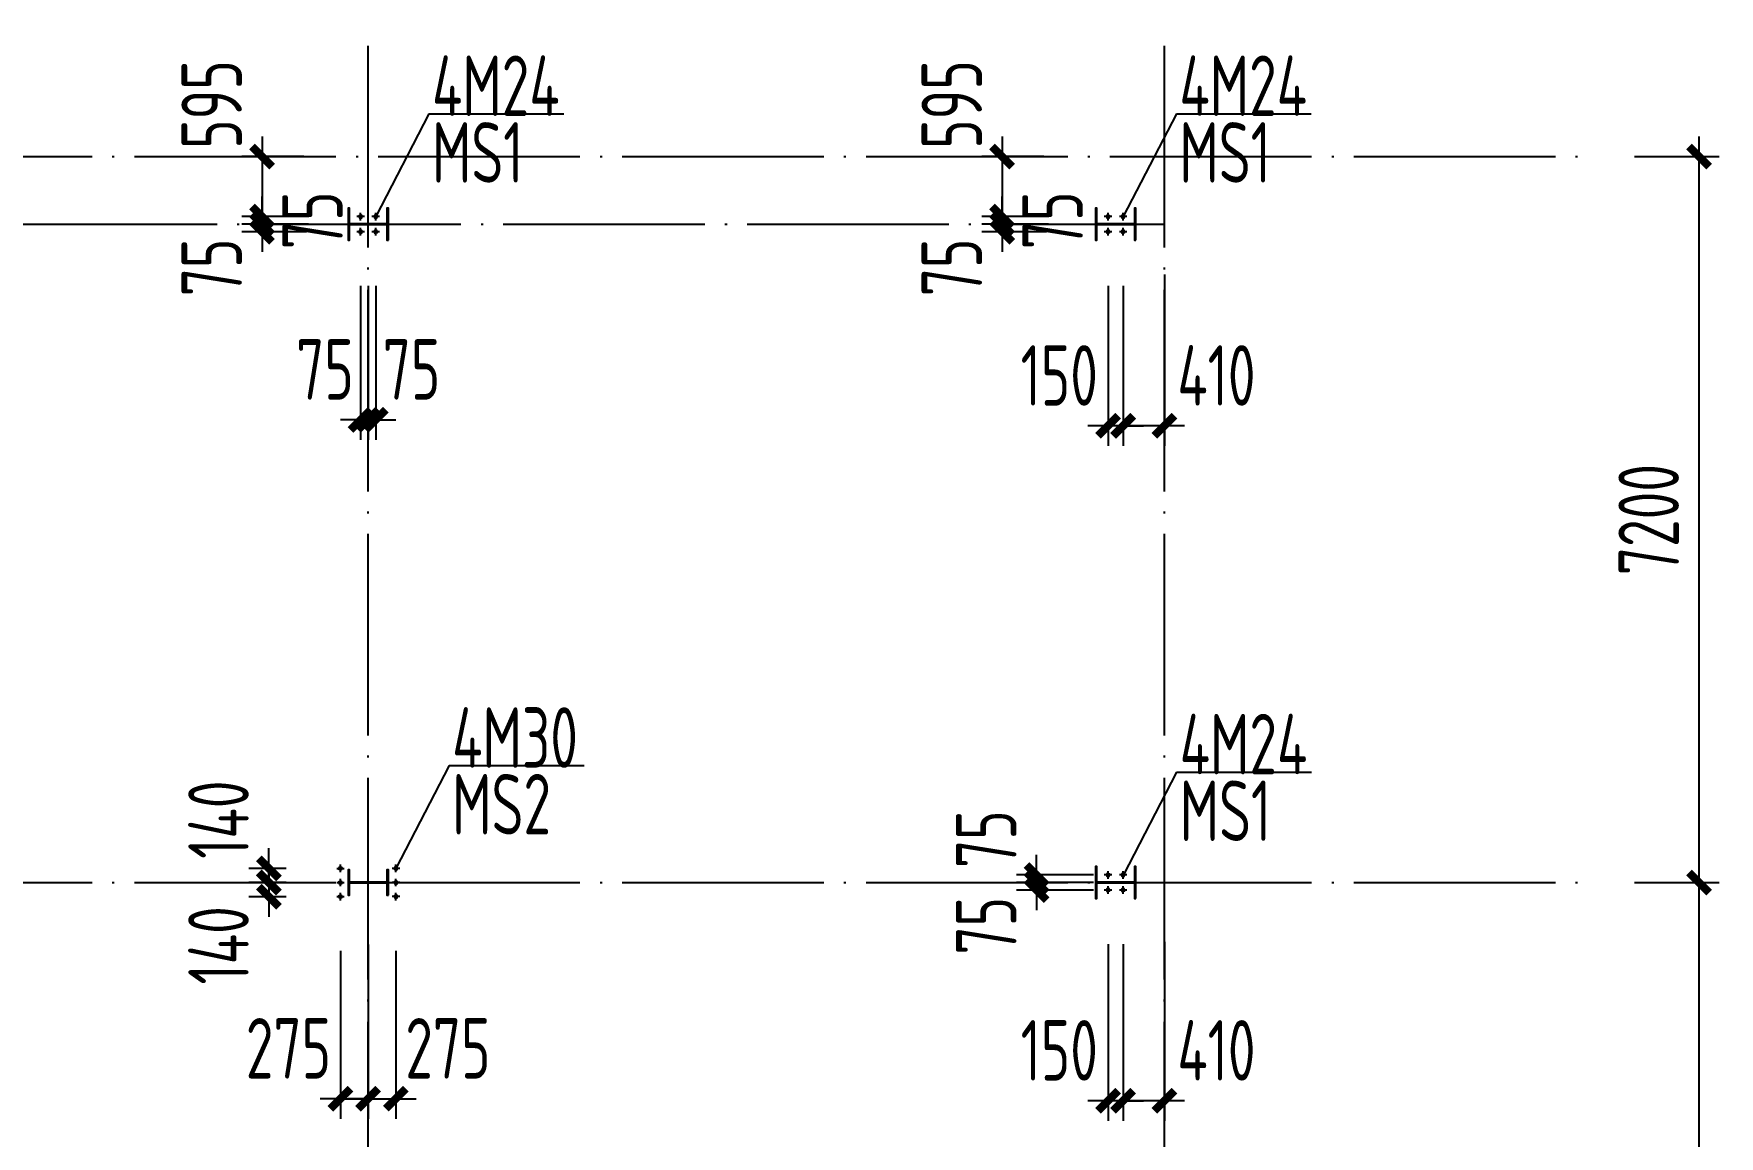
# Model space of a CAD drawing. Extents: x -32169 to 443031, y -120117 to 204739.
# Drawn here: x 78087 to 94810, y 4320 to 15256 of the extents above; entities that cross this region are included whole.
import ezdxf

# ---------------------------------------------------------------- set-up
doc = ezdxf.new("R2010")
doc.units = 0
doc.header["$LTSCALE"] = 1000
doc.linetypes.add('DOTE', pattern=[2.42, 2, -0.2, 0.02, -0.2])
doc.layers.get('0').update_dxf_attribs({"linetype": 'CONTINUOUS'})
doc.layers.get('Defpoints').update_dxf_attribs({"linetype": 'CONTINUOUS'})
for name, color, linetype in [('_TCH_KEY', 7, 'CONTINUOUS'), ('DIM', 3, 'CONTINUOUS'), ('DOTE', 1, 'CONTINUOUS'), ('HATCH', 252, 'CONTINUOUS'), ('PUB_TEXT', 7, 'CONTINUOUS'), ('端板', 7, 'CONTINUOUS'), ('钢柱', 2, 'CONTINUOUS')]:
    doc.layers.add(name, color=color, linetype=linetype)
doc.styles.add('TSSD_Dimension', font='Tssdeng.shx', dxfattribs={"width": 0.7, "bigfont": 'hztxt.shx'})
doc.styles.add('TSSD_Rein', font='Tssdeng.shx', dxfattribs={"width": 0.7, "bigfont": 'hztxt.shx'})
doc.dimstyles.new('TSSD_200_200', dxfattribs={"dimtxt": 600, "dimasz": 200, "dimexe": 200, "dimexo": 500, "dimgap": 200, "dimtad": 1, "dimdec": 0, "dimzin": 0, "dimdsep": 46, "dimtxsty": 'TSSD_Dimension', "dimblk": 'ARCHTICK', "dimblk1": 'ARCHTICK', "dimblk2": 'ARCHTICK', "dimcen": 0, "dimdle": 200, "dimclrt": 7, "dimadec": 0, "dimazin": 0, "dimtfac": 1, "dimtdec": 0, "dimtix": 1, "dimtmove": 2, "dimatfit": 3, "dimfxl": 1, "dimtolj": 1, "dimtzin": 0, "dimarcsym": 0})

# ---------------------------------------------------------------- blocks, each defined once
blk = doc.blocks.new('A$C686C7D4D')
at = {"layer": 'HATCH'}
for p, q in [((-150, 0), (150, 0)), ((0, -150), (0, 150))]:
    blk.add_line(p, q, dxfattribs=at)
at = {"layer": '端板'}
blk.add_circle((0, 0), 65, dxfattribs=at)
blk = doc.blocks.new('_ArchTick')
at = {"color": 0, "linetype": 'ByBlock', "const_width": 0.4}
blk.add_lwpolyline([(-0.5, -0.5), (0.5, 0.5)], dxfattribs=at)
blk = doc.blocks.new('*D92')
at = {"layer": 'Defpoints', "color": 0}
for p in [(81093, 6977), (80420, 6837), (81093, 6837)]:
    blk.add_point(p, dxfattribs=at)
at = {"layer": 'DIM', "color": 0, "lineweight": -2}
for p, q in [((80420, 6977), (80420, 7177)), ((80593, 6977), (80220, 6977)), ((80420, 6977), (80420, 6837)), ((80593, 6837), (80220, 6837)), ((80420, 6837), (80420, 6637))]:
    blk.add_line(p, q, dxfattribs=at)
at = {"layer": 'DIM', "color": 0, "lineweight": -2, "xscale": 200, "yscale": 200, "zscale": 200}
for p, rotation in [((80420, 6977), 270), ((80420, 6837), 90)]:
    blk.add_blockref('_ArchTick', p, dxfattribs=dict(at, rotation=rotation))
at = {"layer": 'DIM', "color": 7, "insert": (79920, 7461), "char_height": 600, "attachment_point": 5, "rotation": 90, "style": 'TSSD_Dimension'}
blk.add_mtext('\\A1;140', dxfattribs=at)
blk = doc.blocks.new('*D93')
at = {"layer": 'Defpoints', "color": 0}
for p in [(80420, 6697), (81093, 6837), (81093, 6697)]:
    blk.add_point(p, dxfattribs=at)
at = {"layer": 'DIM', "color": 0, "lineweight": -2}
for p, q in [((80420, 6837), (80420, 7037)), ((80593, 6837), (80220, 6837)), ((80593, 6697), (80220, 6697)), ((80420, 6837), (80420, 6697)), ((80420, 6697), (80420, 6497))]:
    blk.add_line(p, q, dxfattribs=at)
at = {"layer": 'DIM', "color": 0, "lineweight": -2, "xscale": 200, "yscale": 200, "zscale": 200}
for p, rotation in [((80420, 6837), 270), ((80420, 6697), 90)]:
    blk.add_blockref('_ArchTick', p, dxfattribs=dict(at, rotation=rotation))
at = {"layer": 'DIM', "color": 7, "insert": (79920, 6214), "char_height": 600, "attachment_point": 5, "rotation": 90, "style": 'TSSD_Dimension'}
blk.add_mtext('\\A1;140', dxfattribs=at)
blk = doc.blocks.new('*D90')
at = {"layer": 'Defpoints', "color": 0}
for p in [(81405, 6722), (81130, 6660), (81405, 4693)]:
    blk.add_point(p, dxfattribs=at)
at = {"layer": 'DIM', "color": 0, "lineweight": -2}
for p, q in [((81405, 6222), (81405, 4493)), ((81130, 6160), (81130, 4493)), ((81130, 4693), (80930, 4693)), ((81130, 4693), (81405, 4693)), ((81405, 4693), (81605, 4693))]:
    blk.add_line(p, q, dxfattribs=at)
at = {"layer": 'DIM', "color": 0, "lineweight": -2, "xscale": 200, "yscale": 200, "zscale": 200}
blk.add_blockref('_ArchTick', (81130, 4693), dxfattribs=at)
at = {"layer": 'DIM', "color": 0, "lineweight": -2, "xscale": 200, "yscale": 200, "zscale": 200, "rotation": 180}
blk.add_blockref('_ArchTick', (81405, 4693), dxfattribs=at)
at = {"layer": 'DIM', "color": 7, "insert": (80614, 5193), "char_height": 600, "attachment_point": 5, "style": 'TSSD_Dimension'}
blk.add_mtext('\\A1;275', dxfattribs=at)
blk = doc.blocks.new('*D91')
at = {"layer": 'Defpoints', "color": 0}
for p in [(81405, 6722), (81680, 6660), (81680, 4693)]:
    blk.add_point(p, dxfattribs=at)
at = {"layer": 'DIM', "color": 0, "lineweight": -2}
for p, q in [((81405, 6222), (81405, 4493)), ((81680, 6160), (81680, 4493)), ((81405, 4693), (81205, 4693)), ((81405, 4693), (81680, 4693)), ((81680, 4693), (81880, 4693))]:
    blk.add_line(p, q, dxfattribs=at)
at = {"layer": 'DIM', "color": 0, "lineweight": -2, "xscale": 200, "yscale": 200, "zscale": 200}
blk.add_blockref('_ArchTick', (81405, 4693), dxfattribs=at)
at = {"layer": 'DIM', "color": 0, "lineweight": -2, "xscale": 200, "yscale": 200, "zscale": 200, "rotation": 180}
blk.add_blockref('_ArchTick', (81680, 4693), dxfattribs=at)
at = {"layer": 'DIM', "color": 7, "insert": (82196, 5193), "char_height": 600, "attachment_point": 5, "style": 'TSSD_Dimension'}
blk.add_mtext('\\A1;275', dxfattribs=at)
blk = doc.blocks.new('*D220')
at = {"layer": 'Defpoints', "color": 0}
for p in [(81267, 14037), (80352, 13442), (81293, 13442)]:
    blk.add_point(p, dxfattribs=at)
at = {"layer": 'DIM', "color": 0, "lineweight": -2}
for p, q in [((80352, 14237), (80352, 13242)), ((80767, 14037), (80152, 14037)), ((80793, 13442), (80152, 13442))]:
    blk.add_line(p, q, dxfattribs=at)
at = {"layer": 'DIM', "color": 0, "lineweight": -2, "xscale": 200, "yscale": 200, "zscale": 200}
for p, rotation in [((80352, 14037), 90), ((80352, 13442), 270)]:
    blk.add_blockref('_ArchTick', p, dxfattribs=dict(at, rotation=rotation))
at = {"layer": 'DIM', "color": 7, "insert": (79852, 14554), "char_height": 600, "attachment_point": 5, "rotation": 90, "style": 'TSSD_Dimension'}
blk.add_mtext('\\A1;595', dxfattribs=at)
blk = doc.blocks.new('*D221')
at = {"layer": 'Defpoints', "color": 0}
for p in [(81293, 13442), (80352, 13367), (81313, 13367)]:
    blk.add_point(p, dxfattribs=at)
at = {"layer": 'DIM', "color": 0, "lineweight": -2}
for p, q in [((80352, 13442), (80352, 13642)), ((80793, 13442), (80152, 13442)), ((80352, 13442), (80352, 13367)), ((80813, 13367), (80152, 13367)), ((80352, 13367), (80352, 13167))]:
    blk.add_line(p, q, dxfattribs=at)
at = {"layer": 'DIM', "color": 0, "lineweight": -2, "xscale": 200, "yscale": 200, "zscale": 200}
for p, rotation in [((80352, 13442), 270), ((80352, 13367), 90)]:
    blk.add_blockref('_ArchTick', p, dxfattribs=dict(at, rotation=rotation))
at = {"layer": 'DIM', "color": 7, "insert": (80852, 13405), "char_height": 600, "attachment_point": 5, "rotation": 90, "style": 'TSSD_Dimension'}
blk.add_mtext('\\A1;75', dxfattribs=at)
blk = doc.blocks.new('*D222')
at = {"layer": 'Defpoints', "color": 0}
for p in [(80352, 13292), (81293, 13292), (81313, 13367)]:
    blk.add_point(p, dxfattribs=at)
at = {"layer": 'DIM', "color": 0, "lineweight": -2}
for p, q in [((80352, 13367), (80352, 13567)), ((80813, 13367), (80152, 13367)), ((80793, 13292), (80152, 13292)), ((80352, 13367), (80352, 13292)), ((80352, 13292), (80352, 13092))]:
    blk.add_line(p, q, dxfattribs=at)
at = {"layer": 'DIM', "color": 0, "lineweight": -2, "xscale": 200, "yscale": 200, "zscale": 200}
for p, rotation in [((80352, 13367), 270), ((80352, 13292), 90)]:
    blk.add_blockref('_ArchTick', p, dxfattribs=dict(at, rotation=rotation))
at = {"layer": 'DIM', "color": 7, "insert": (79852, 12938), "char_height": 600, "attachment_point": 5, "rotation": 90, "style": 'TSSD_Dimension'}
blk.add_mtext('\\A1;75', dxfattribs=at)
blk = doc.blocks.new('*D218')
at = {"layer": 'Defpoints', "color": 0}
for p in [(81330, 13255), (81405, 13255), (81405, 11427)]:
    blk.add_point(p, dxfattribs=at)
at = {"layer": 'DIM', "color": 0, "lineweight": -2}
for p, q in [((81330, 12755), (81330, 11227)), ((81405, 12755), (81405, 11227)), ((81330, 11427), (81130, 11427)), ((81330, 11427), (81405, 11427)), ((81405, 11427), (81605, 11427))]:
    blk.add_line(p, q, dxfattribs=at)
at = {"layer": 'DIM', "color": 0, "lineweight": -2, "xscale": 200, "yscale": 200, "zscale": 200}
blk.add_blockref('_ArchTick', (81330, 11427), dxfattribs=at)
at = {"layer": 'DIM', "color": 0, "lineweight": -2, "xscale": 200, "yscale": 200, "zscale": 200, "rotation": 180}
blk.add_blockref('_ArchTick', (81405, 11427), dxfattribs=at)
at = {"layer": 'DIM', "color": 7, "insert": (80976, 11927), "char_height": 600, "attachment_point": 5, "style": 'TSSD_Dimension'}
blk.add_mtext('\\A1;75', dxfattribs=at)
blk = doc.blocks.new('*D219')
at = {"layer": 'Defpoints', "color": 0}
for p in [(81405, 13255), (81480, 13255), (81480, 11427)]:
    blk.add_point(p, dxfattribs=at)
at = {"layer": 'DIM', "color": 0, "lineweight": -2}
for p, q in [((81405, 12755), (81405, 11227)), ((81480, 12755), (81480, 11227)), ((81405, 11427), (81205, 11427)), ((81405, 11427), (81480, 11427)), ((81480, 11427), (81680, 11427))]:
    blk.add_line(p, q, dxfattribs=at)
at = {"layer": 'DIM', "color": 0, "lineweight": -2, "xscale": 200, "yscale": 200, "zscale": 200}
blk.add_blockref('_ArchTick', (81405, 11427), dxfattribs=at)
at = {"layer": 'DIM', "color": 0, "lineweight": -2, "xscale": 200, "yscale": 200, "zscale": 200, "rotation": 180}
blk.add_blockref('_ArchTick', (81480, 11427), dxfattribs=at)
at = {"layer": 'DIM', "color": 7, "insert": (81835, 11927), "char_height": 600, "attachment_point": 5, "style": 'TSSD_Dimension'}
blk.add_mtext('\\A1;75', dxfattribs=at)
blk = doc.blocks.new('*D223')
at = {"layer": 'Defpoints', "color": 0}
for p in [(88610, 14037), (87695, 13442), (88636, 13442)]:
    blk.add_point(p, dxfattribs=at)
at = {"layer": 'DIM', "color": 0, "lineweight": -2}
for p, q in [((87695, 14237), (87695, 13242)), ((88110, 14037), (87495, 14037)), ((88136, 13442), (87495, 13442))]:
    blk.add_line(p, q, dxfattribs=at)
at = {"layer": 'DIM', "color": 0, "lineweight": -2, "xscale": 200, "yscale": 200, "zscale": 200}
for p, rotation in [((87695, 14037), 90), ((87695, 13442), 270)]:
    blk.add_blockref('_ArchTick', p, dxfattribs=dict(at, rotation=rotation))
at = {"layer": 'DIM', "color": 7, "insert": (87195, 14554), "char_height": 600, "attachment_point": 5, "rotation": 90, "style": 'TSSD_Dimension'}
blk.add_mtext('\\A1;595', dxfattribs=at)
blk = doc.blocks.new('*D224')
at = {"layer": 'Defpoints', "color": 0}
for p in [(88636, 13442), (87695, 13367), (88656, 13367)]:
    blk.add_point(p, dxfattribs=at)
at = {"layer": 'DIM', "color": 0, "lineweight": -2}
for p, q in [((87695, 13442), (87695, 13642)), ((88136, 13442), (87495, 13442)), ((87695, 13442), (87695, 13367)), ((88156, 13367), (87495, 13367)), ((87695, 13367), (87695, 13167))]:
    blk.add_line(p, q, dxfattribs=at)
at = {"layer": 'DIM', "color": 0, "lineweight": -2, "xscale": 200, "yscale": 200, "zscale": 200}
for p, rotation in [((87695, 13442), 270), ((87695, 13367), 90)]:
    blk.add_blockref('_ArchTick', p, dxfattribs=dict(at, rotation=rotation))
at = {"layer": 'DIM', "color": 7, "insert": (88195, 13405), "char_height": 600, "attachment_point": 5, "rotation": 90, "style": 'TSSD_Dimension'}
blk.add_mtext('\\A1;75', dxfattribs=at)
blk = doc.blocks.new('*D225')
at = {"layer": 'Defpoints', "color": 0}
for p in [(87695, 13292), (88636, 13292), (88656, 13367)]:
    blk.add_point(p, dxfattribs=at)
at = {"layer": 'DIM', "color": 0, "lineweight": -2}
for p, q in [((87695, 13367), (87695, 13567)), ((88156, 13367), (87495, 13367)), ((88136, 13292), (87495, 13292)), ((87695, 13367), (87695, 13292)), ((87695, 13292), (87695, 13092))]:
    blk.add_line(p, q, dxfattribs=at)
at = {"layer": 'DIM', "color": 0, "lineweight": -2, "xscale": 200, "yscale": 200, "zscale": 200}
for p, rotation in [((87695, 13367), 270), ((87695, 13292), 90)]:
    blk.add_blockref('_ArchTick', p, dxfattribs=dict(at, rotation=rotation))
at = {"layer": 'DIM', "color": 7, "insert": (87195, 12938), "char_height": 600, "attachment_point": 5, "rotation": 90, "style": 'TSSD_Dimension'}
blk.add_mtext('\\A1;75', dxfattribs=at)
blk = doc.blocks.new('*D226')
at = {"layer": 'Defpoints', "color": 0}
for p in [(88896, 13255), (89305, 13367), (88896, 11367)]:
    blk.add_point(p, dxfattribs=at)
at = {"layer": 'DIM', "color": 0, "lineweight": -2}
for p, q in [((88896, 12755), (88896, 11167)), ((89305, 12867), (89305, 11167)), ((89505, 11367), (88696, 11367))]:
    blk.add_line(p, q, dxfattribs=at)
at = {"layer": 'DIM', "color": 0, "lineweight": -2, "xscale": 200, "yscale": 200, "zscale": 200, "rotation": 180}
blk.add_blockref('_ArchTick', (88896, 11367), dxfattribs=at)
at = {"layer": 'DIM', "color": 0, "lineweight": -2, "xscale": 200, "yscale": 200, "zscale": 200}
blk.add_blockref('_ArchTick', (89305, 11367), dxfattribs=at)
at = {"layer": 'DIM', "color": 7, "insert": (89821, 11867), "char_height": 600, "attachment_point": 5, "style": 'TSSD_Dimension'}
blk.add_mtext('\\A1;410', dxfattribs=at)
blk = doc.blocks.new('*D227')
at = {"layer": 'Defpoints', "color": 0}
for p in [(88746, 13255), (88896, 13255), (88746, 11367)]:
    blk.add_point(p, dxfattribs=at)
at = {"layer": 'DIM', "color": 0, "lineweight": -2}
for p, q in [((88746, 12755), (88746, 11167)), ((88896, 12755), (88896, 11167)), ((88746, 11367), (88546, 11367)), ((88896, 11367), (88746, 11367)), ((88896, 11367), (89096, 11367))]:
    blk.add_line(p, q, dxfattribs=at)
at = {"layer": 'DIM', "color": 0, "lineweight": -2, "xscale": 200, "yscale": 200, "zscale": 200}
blk.add_blockref('_ArchTick', (88746, 11367), dxfattribs=at)
at = {"layer": 'DIM', "color": 0, "lineweight": -2, "xscale": 200, "yscale": 200, "zscale": 200, "rotation": 180}
blk.add_blockref('_ArchTick', (88896, 11367), dxfattribs=at)
at = {"layer": 'DIM', "color": 7, "insert": (88262, 11867), "char_height": 600, "attachment_point": 5, "style": 'TSSD_Dimension'}
blk.add_mtext('\\A1;150', dxfattribs=at)
blk = doc.blocks.new('*D232')
at = {"layer": 'Defpoints', "color": 0}
for p in [(89101, 6912), (88037, 6837), (89101, 6837)]:
    blk.add_point(p, dxfattribs=at)
at = {"layer": 'DIM', "color": 0, "lineweight": -2}
for p, q in [((88037, 6912), (88037, 7112)), ((88601, 6912), (87837, 6912)), ((88037, 6912), (88037, 6837)), ((88601, 6837), (87837, 6837)), ((88037, 6837), (88037, 6637))]:
    blk.add_line(p, q, dxfattribs=at)
at = {"layer": 'DIM', "color": 0, "lineweight": -2, "xscale": 200, "yscale": 200, "zscale": 200}
for p, rotation in [((88037, 6912), 270), ((88037, 6837), 90)]:
    blk.add_blockref('_ArchTick', p, dxfattribs=dict(at, rotation=rotation))
at = {"layer": 'DIM', "color": 7, "insert": (87537, 7267), "char_height": 600, "attachment_point": 5, "rotation": 90, "style": 'TSSD_Dimension'}
blk.add_mtext('\\A1;75', dxfattribs=at)
blk = doc.blocks.new('*D233')
at = {"layer": 'Defpoints', "color": 0}
for p in [(88037, 6762), (89101, 6837), (89101, 6762)]:
    blk.add_point(p, dxfattribs=at)
at = {"layer": 'DIM', "color": 0, "lineweight": -2}
for p, q in [((88037, 6837), (88037, 7037)), ((88601, 6837), (87837, 6837)), ((88601, 6762), (87837, 6762)), ((88037, 6837), (88037, 6762)), ((88037, 6762), (88037, 6562))]:
    blk.add_line(p, q, dxfattribs=at)
at = {"layer": 'DIM', "color": 0, "lineweight": -2, "xscale": 200, "yscale": 200, "zscale": 200}
for p, rotation in [((88037, 6837), 270), ((88037, 6762), 90)]:
    blk.add_blockref('_ArchTick', p, dxfattribs=dict(at, rotation=rotation))
at = {"layer": 'DIM', "color": 7, "insert": (87537, 6408), "char_height": 600, "attachment_point": 5, "rotation": 90, "style": 'TSSD_Dimension'}
blk.add_mtext('\\A1;75', dxfattribs=at)
blk = doc.blocks.new('*D234')
at = {"layer": 'Defpoints', "color": 0}
for p in [(88896, 6725), (89305, 6750), (88896, 4673)]:
    blk.add_point(p, dxfattribs=at)
at = {"layer": 'DIM', "color": 0, "lineweight": -2}
for p, q in [((88896, 6225), (88896, 4473)), ((89305, 6250), (89305, 4473)), ((89505, 4673), (88696, 4673))]:
    blk.add_line(p, q, dxfattribs=at)
at = {"layer": 'DIM', "color": 0, "lineweight": -2, "xscale": 200, "yscale": 200, "zscale": 200, "rotation": 180}
blk.add_blockref('_ArchTick', (88896, 4673), dxfattribs=at)
at = {"layer": 'DIM', "color": 0, "lineweight": -2, "xscale": 200, "yscale": 200, "zscale": 200}
blk.add_blockref('_ArchTick', (89305, 4673), dxfattribs=at)
at = {"layer": 'DIM', "color": 7, "insert": (89821, 5173), "char_height": 600, "attachment_point": 5, "style": 'TSSD_Dimension'}
blk.add_mtext('\\A1;410', dxfattribs=at)
blk = doc.blocks.new('*D235')
at = {"layer": 'Defpoints', "color": 0}
for p in [(88746, 6725), (88896, 6725), (88746, 4673)]:
    blk.add_point(p, dxfattribs=at)
at = {"layer": 'DIM', "color": 0, "lineweight": -2}
for p, q in [((88746, 6225), (88746, 4473)), ((88896, 6225), (88896, 4473)), ((88746, 4673), (88546, 4673)), ((88896, 4673), (88746, 4673)), ((88896, 4673), (89096, 4673))]:
    blk.add_line(p, q, dxfattribs=at)
at = {"layer": 'DIM', "color": 0, "lineweight": -2, "xscale": 200, "yscale": 200, "zscale": 200}
blk.add_blockref('_ArchTick', (88746, 4673), dxfattribs=at)
at = {"layer": 'DIM', "color": 0, "lineweight": -2, "xscale": 200, "yscale": 200, "zscale": 200, "rotation": 180}
blk.add_blockref('_ArchTick', (88896, 4673), dxfattribs=at)
at = {"layer": 'DIM', "color": 7, "insert": (88262, 5173), "char_height": 600, "attachment_point": 5, "style": 'TSSD_Dimension'}
blk.add_mtext('\\A1;150', dxfattribs=at)
blk = doc.blocks.new('*D432')
at = {"layer": 'Defpoints', "color": 0}
for p in [(93469, 6837), (94610, 6837), (93469, -363)]:
    blk.add_point(p, dxfattribs=at)
at = {"layer": 'DIM', "color": 0, "lineweight": -2}
for p, q in [((94610, -563), (94610, 7037)), ((93969, 6837), (94810, 6837)), ((93969, -363), (94810, -363))]:
    blk.add_line(p, q, dxfattribs=at)
at = {"layer": 'DIM', "color": 0, "lineweight": -2, "xscale": 200, "yscale": 200, "zscale": 200}
for p, rotation in [((94610, 6837), 90), ((94610, -363), 270)]:
    blk.add_blockref('_ArchTick', p, dxfattribs=dict(at, rotation=rotation))
at = {"layer": 'DIM', "color": 7, "insert": (94110, 3237), "char_height": 600, "attachment_point": 5, "rotation": 90, "style": 'TSSD_Dimension'}
blk.add_mtext('\\A1;7200', dxfattribs=at)
blk = doc.blocks.new('*D433')
at = {"layer": 'Defpoints', "color": 0}
for p in [(93469, 14037), (94610, 14037), (93469, 6837)]:
    blk.add_point(p, dxfattribs=at)
at = {"layer": 'DIM', "color": 0, "lineweight": -2}
for p, q in [((94610, 6637), (94610, 14237)), ((93969, 14037), (94810, 14037)), ((93969, 6837), (94810, 6837))]:
    blk.add_line(p, q, dxfattribs=at)
at = {"layer": 'DIM', "color": 0, "lineweight": -2, "xscale": 200, "yscale": 200, "zscale": 200}
for p, rotation in [((94610, 14037), 90), ((94610, 6837), 270)]:
    blk.add_blockref('_ArchTick', p, dxfattribs=dict(at, rotation=rotation))
at = {"layer": 'DIM', "color": 7, "insert": (94110, 10437), "char_height": 600, "attachment_point": 5, "rotation": 90, "style": 'TSSD_Dimension'}
blk.add_mtext('\\A1;7200', dxfattribs=at)

msp = doc.modelspace()

# ---------------------------------------------------------------- linework, layer by layer
at = {"layer": 'DOTE', "linetype": 'DOTE'}
for p, q in [((81405.24457, -95762.90283), (81405.24457, 15277.3647)), ((89305.24457, -95762.90283), (89305.24457, 15277.3647)), ((64565.24457, 14037.3647), (93469.06221, 14037.3647)), ((65805.24457, 13367.3647), (89305.24457, 13367.3647)), ((64565.24457, 6837.3647), (93469.06221, 6837.3647))]:
    msp.add_line(p, q, dxfattribs=at)
at = {"layer": 'PUB_TEXT'}
for p, q in [((82007.96392, 14462.20358), (81480.24457, 13442.3647)), ((82007.96392, 14462.20358), (83347.06855, 14462.20358)), ((89423.42126, 14462.20358), (88895.70192, 13442.3647)), ((89423.42126, 14462.20358), (90762.52589, 14462.20358)), ((82207.96392, 7997.20358), (81680.24457, 6977.3647)), ((82207.96392, 7997.20358), (83547.06855, 7997.20358)), ((89426.46057, 7932.20358), (88898.74122, 6912.3647)), ((89426.46057, 7932.20358), (90765.5652, 7932.20358))]:
    msp.add_line(p, q, dxfattribs=at)
at = {"layer": '钢柱'}
for points in [[(81605.24457, 13207.3647), (81605.24457, 13527.3647), (81591.24457, 13527.3647), (81591.24457, 13371.3647), (81219.24457, 13371.3647), (81219.24457, 13527.3647), (81205.24457, 13527.3647), (81205.24457, 13207.3647), (81219.24457, 13207.3647), (81219.24457, 13363.3647), (81591.24457, 13363.3647), (81591.24457, 13207.3647)], [(89020.70192, 13207.3647), (89020.70192, 13527.3647), (89006.70192, 13527.3647), (89006.70192, 13371.3647), (88634.70192, 13371.3647), (88634.70192, 13527.3647), (88620.70192, 13527.3647), (88620.70192, 13207.3647), (88634.70192, 13207.3647), (88634.70192, 13363.3647), (89006.70192, 13363.3647), (89006.70192, 13207.3647)], [(81605.24457, 6712.3647), (81605.24457, 6962.3647), (81591.24457, 6962.3647), (81591.24457, 6841.3647), (81219.24457, 6841.3647), (81219.24457, 6962.3647), (81205.24457, 6962.3647), (81205.24457, 6712.3647), (81219.24457, 6712.3647), (81219.24457, 6833.3647), (81591.24457, 6833.3647), (81591.24457, 6712.3647)], [(89020.70192, 6677.3647), (89020.70192, 6997.3647), (89006.70192, 6997.3647), (89006.70192, 6841.3647), (88634.70192, 6841.3647), (88634.70192, 6997.3647), (88620.70192, 6997.3647), (88620.70192, 6677.3647), (88634.70192, 6677.3647), (88634.70192, 6833.3647), (89006.70192, 6833.3647), (89006.70192, 6677.3647)]]:
    msp.add_lwpolyline(points, close=True, dxfattribs=at)

# ---------------------------------------------------------------- block references
at = {"layer": '_TCH_KEY', "yscale": 0.25, "zscale": 0.25}
for p, xscale in [((81330.24457, 13442.3647), -0.25), ((81480.24457, 13442.3647), -0.25), ((88745.70192, 13442.3647), -0.25), ((88895.70192, 13442.3647), -0.25), ((81330.24457, 13292.3647), -0.25), ((81480.24457, 13292.3647), -0.25), ((88745.70192, 13292.3647), -0.25), ((88895.70192, 13292.3647), -0.25), ((81130.24457, 6977.3647), 0.25), ((81130.24457, 6837.3647), 0.25), ((81680.24457, 6977.3647), -0.25), ((81680.24457, 6837.3647), -0.25), ((88745.70192, 6912.3647), -0.25), ((88895.70192, 6912.3647), -0.25), ((81130.24457, 6697.3647), 0.25), ((81680.24457, 6697.3647), -0.25), ((88745.70192, 6762.3647), -0.25), ((88895.70192, 6762.3647), -0.25)]:
    msp.add_blockref('A$C686C7D4D', p, dxfattribs=dict(at, xscale=xscale))

# ---------------------------------------------------------------- texts
at = {"layer": 'PUB_TEXT', "style": 'TSSD_Rein', "width": 0.7}
for s, p in [('4M24', (82038.02101, 14440.39308, 292.0163)), ('4M24', (89453.47835, 14440.39308, 292.0163)), ('MS1', (82038.02101, 13779.41801, 292.0163)), ('MS1', (89453.47835, 13779.41801, 292.0163)), ('4M30', (82238.02101, 7975.39308, 292.0163)), ('4M24', (89456.51766, 7910.39308, 292.0163)), ('MS2', (82238.02101, 7314.41801, 292.0163)), ('MS1', (89456.51766, 7249.41801, 292.0163))]:
    msp.add_text(s, height=600, dxfattribs=at).set_placement(p)

# ---------------------------------------------------------------- dimensions: what is measured, and where the dimension line sits
at = {"layer": 'DIM'}
for base, p1, p2, picture, middle in [((80352.25128, 13442.3647), (81266.74074, 14037.3647), (81292.74457, 13442.3647), '*D220', (79852.25128, 14553.51855)), ((87695.06894, 13442.3647), (88609.5584, 14037.3647), (88635.56223, 13442.3647), '*D223', (87195.06894, 14553.51855)), ((80352.25128, 13367.3647), (81292.74457, 13442.3647), (81312.95413, 13367.3647), '*D221', (80852.25128, 13404.8647)), ((87695.06894, 13367.3647), (88635.56223, 13442.3647), (88655.77179, 13367.3647), '*D224', (88195.06894, 13404.8647)), ((80352.25128, 13292.3647), (81312.95413, 13367.3647), (81292.74457, 13292.3647), '*D222', (79852.25128, 12937.74932)), ((87695.06894, 13292.3647), (88655.77179, 13367.3647), (88635.56223, 13292.3647), '*D225', (87195.06894, 12937.74932)), ((80420.13584, 6837.3647), (81092.74457, 6977.3647), (81092.74457, 6837.3647), '*D92', (79920.13584, 7461.21085)), ((88036.67086, 6837.3647), (89100.91799, 6912.3647), (89100.91799, 6837.3647), '*D232', (87536.67086, 7266.98009)), ((80420.13584, 6697.3647), (81092.74457, 6837.3647), (81092.74457, 6697.3647), '*D93', (79920.13584, 6213.51855)), ((88036.67086, 6762.3647), (89100.91799, 6837.3647), (89100.91799, 6762.3647), '*D233', (87536.67086, 6407.74932))]:
    dim = msp.add_linear_dim(base=base, p1=p1, p2=p2, angle=90, dimstyle='TSSD_200_200', dxfattribs=at)
    dim.commit()
    dim.dimension.update_dxf_attribs({"geometry": picture, "text_midpoint": middle, "dimtype": 160})
for p1, p2, picture, middle in [((93469.06221, 6837.3647), (93469.06221, 14037.3647), '*D433', (94110.45573, 10437.3647)), ((93469.06221, -362.6353), (93469.06221, 6837.3647), '*D432', (94110.45573, 3237.3647))]:
    dim = msp.add_aligned_dim(p1=p1, p2=p2, distance=-1141.39352, dimstyle='TSSD_200_200', dxfattribs=at)
    dim.commit()
    dim.dimension.update_dxf_attribs({"geometry": picture, "text_midpoint": middle})
for base, p1, p2, picture, middle in [((81405.24457, 11426.89348), (81330.24457, 13254.8647), (81405.24457, 13254.8647), '*D218', (80975.62919, 11926.89348)), ((81480.24457, 11426.89348), (81405.24457, 13254.8647), (81480.24457, 13254.8647), '*D219', (81834.85996, 11926.89348)), ((88745.70192, 11366.92678), (88895.70192, 13254.8647), (88745.70192, 13254.8647), '*D227', (88261.85576, 11866.92678)), ((88895.70192, 11366.92678), (89305.24457, 13367.3647), (88895.70192, 13254.8647), '*D226', (89821.39842, 11866.92678)), ((81405.24457, 4692.68081), (81130.24457, 6659.8647), (81405.24457, 6721.67236), '*D90', (80614.09073, 5192.68081)), ((81680.24457, 4692.68081), (81405.24457, 6721.67236), (81680.24457, 6659.8647), '*D91', (82196.39842, 5192.68081)), ((88745.70192, 4672.65547), (88895.70192, 6724.8647), (88745.70192, 6724.8647), '*D235', (88261.85576, 5172.65547)), ((88895.70192, 4672.65547), (89305.24457, 6750.26052), (88895.70192, 6724.8647), '*D234', (89821.39842, 5172.65547))]:
    dim = msp.add_linear_dim(base=base, p1=p1, p2=p2, dimstyle='TSSD_200_200', dxfattribs=at)
    dim.commit()
    dim.dimension.update_dxf_attribs({"geometry": picture, "text_midpoint": middle, "dimtype": 160})

doc.saveas('drawing.dxf')
